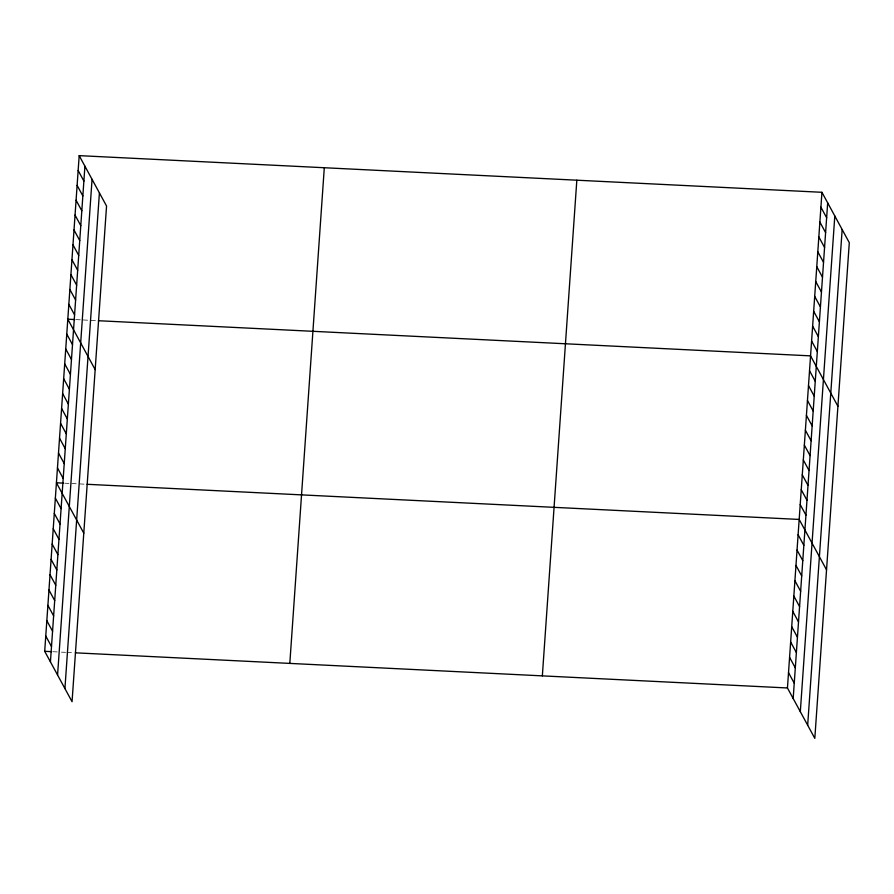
<?xml version="1.0" encoding="UTF-8"?>
<svg xmlns="http://www.w3.org/2000/svg" width="894" height="894" viewBox="0 0 894 894"><rect width="100%" height="100%" fill="white"/><g stroke="black" fill="none" stroke-linecap="round" stroke-linejoin="round"><path stroke-width="0.67" stroke-dasharray="4.47 3.35" d="M76.169 319.627L80.337 319.828M83.131 319.963L97.055 320.655M64.781 483.196L68.961 483.397M71.743 483.542L84.282 484.157M53.059 651.726L57.238 651.927M61.407 652.139L65.586 652.341M66.983 652.408L73.945 652.754"/><path stroke-width="1.34" d="M79.186 155.634L106.554 206.033L72.056 701.701L44.7 651.313L79.186 155.634L821.944 192.299L849.3 242.687L814.814 738.366L787.446 687.967L821.944 192.299M50.433 661.873L84.919 166.195M57.574 675.015L92.06 179.348M64.927 688.559L99.413 192.88M289.812 663.404L324.298 167.737M542.345 675.875L576.831 180.197M793.179 698.527L827.676 202.849M800.32 711.669L834.806 216.002M807.673 725.213L842.159 229.546M74.772 319.549L67.81 319.214L95.166 369.602M98.452 320.722L810.556 355.868L837.913 406.256M63.385 483.129L56.423 482.782L83.79 533.182M87.064 484.291L799.18 519.436L826.537 569.836M44.7 651.313L51.662 651.659M75.342 652.821L787.446 687.967M820.904 207.162L826.637 217.723M819.865 222.036L825.598 232.596M818.837 236.91L824.57 247.459M817.798 251.773L823.53 262.333M816.77 266.647L822.502 277.207M815.73 281.521L821.463 292.07M814.691 296.383L820.424 306.944M813.663 311.257L819.396 321.818M812.624 326.131L818.356 336.68M811.596 340.994L817.328 351.554M809.517 370.742L815.261 381.291M808.489 385.605L814.222 396.165M807.45 400.478L813.182 411.039M806.422 415.352L812.154 425.902M805.382 430.215L811.115 440.776M804.354 445.089L810.087 455.649M803.315 459.963L809.048 470.523M802.276 474.826L808.008 485.386M801.247 489.7L806.98 500.26M800.208 504.574L805.941 515.134M798.107 534.757L803.84 545.318M797.046 550.078L802.778 560.639M795.973 565.399L801.706 575.959M794.911 580.72L800.644 591.28M793.85 596.041L799.582 606.601M792.777 611.362L798.51 621.922M791.715 626.683L797.448 637.243M790.642 642.004L796.375 652.564M789.581 657.325L795.314 667.885M788.519 672.646L794.252 683.206M78.158 170.508L83.891 181.069M77.119 185.382L82.851 195.942M76.091 200.245L81.823 210.805M75.051 215.119L80.784 225.679M74.012 229.993L79.745 240.553M72.984 244.855L78.717 255.416M71.945 259.729L77.677 270.29M70.917 274.603L76.649 285.164M69.877 289.466L75.61 300.026M68.838 304.34L74.582 314.9M66.771 334.077L72.503 344.637M65.743 348.951L71.475 359.511M64.703 363.824L70.436 374.385M63.675 378.687L69.408 389.248M62.636 393.561L68.369 404.122M61.597 408.435L67.329 418.995M60.569 423.298L66.301 433.858M59.529 438.172L65.262 448.732M58.501 453.046L64.234 463.606M57.462 467.908L63.195 478.469M55.361 498.103L61.094 508.664M54.299 513.424L60.032 523.985M53.227 528.745L58.959 539.306M52.165 544.066L57.898 554.626M51.092 559.387L56.825 569.947M50.03 574.708L55.763 585.268M48.969 590.029L54.702 600.589M47.896 605.35L53.629 615.91M46.834 620.671L52.567 631.231M45.762 635.992L51.494 646.552"/></g></svg>
